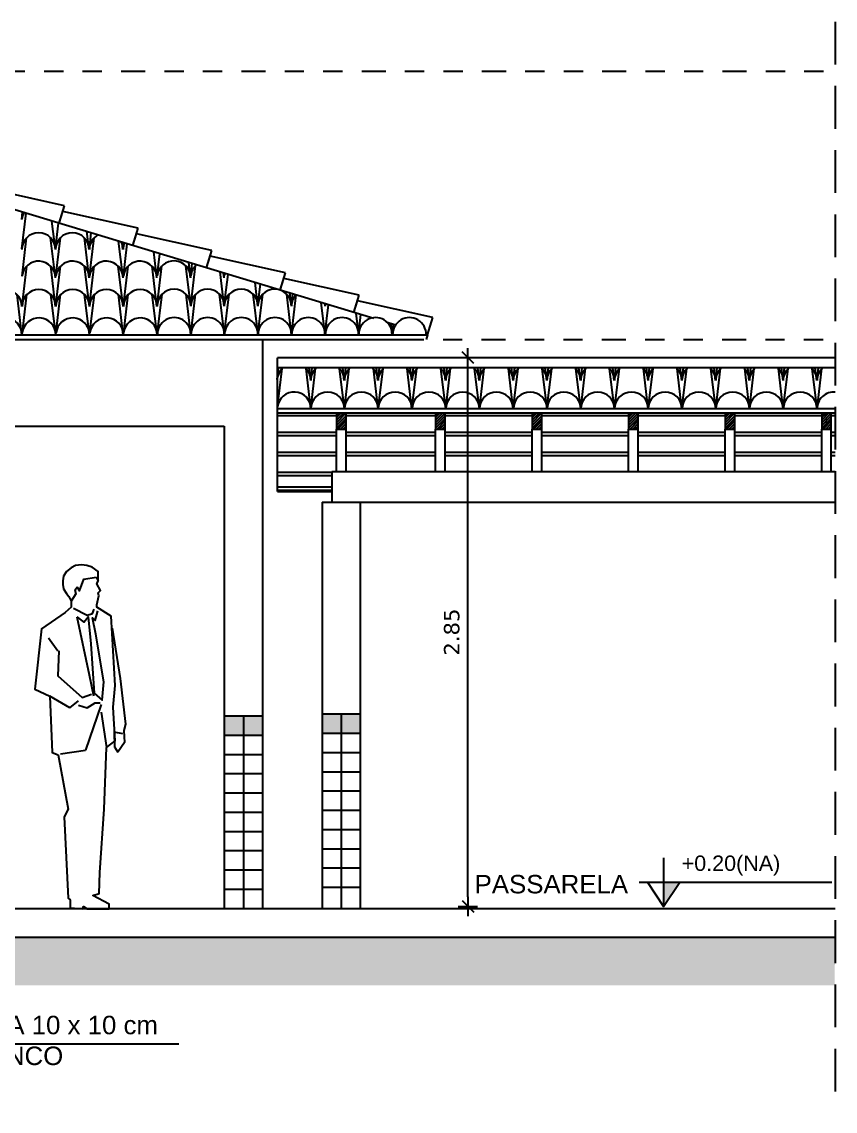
# Model space of a CAD drawing. Extents: x 11 to 195, y 73 to 157.
# Drawn here: x 43.17 to 47.39, y 103.97 to 109.63 of the extents above; entities that cross this region are included whole.
import ezdxf

# ---------------------------------------------------------------- set-up
doc = ezdxf.new("R2010")
doc.units = 0
doc.header["$LTSCALE"] = 0.005
doc.header["$PDMODE"] = 3
for name, pattern in [('C5', [60, 50, -5, 0, -5]), ('HIDDEN', [9.525, 6.35, -3.175]), ('TRAÇO-2PTOS_P', [0.625, 0.25, -0.125, 0, -0.125, 0, -0.125])]:
    doc.linetypes.add(name, pattern=pattern)
doc.layers.get('0').update_dxf_attribs({"linetype": 'CONTINUOUS'})
doc.layers.get('DEFPOINTS').update_dxf_attribs({"linetype": 'CONTINUOUS'})
for name, color, linetype in [('0_HATCH', 1, 'CONTINUOUS'), ('252', 252, 'CONTINUOUS'), ('A-01', 1, 'CONTINUOUS'), ('A-CHAO_FACHADA', 8, 'CONTINUOUS'), ('A-COTAS', 1, 'CONTINUOUS'), ('A-HACHURA', 7, 'CONTINUOUS'), ('ARQ-ALV-ENCOBERTA', 8, 'HIDDEN'), ('ARQ-CTA-1_050', 1, 'CONTINUOUS'), ('ARQ-EXO-1_050', 251, 'C5'), ('ARQ-SMB-1_050', 1, 'CONTINUOUS'), ('ARQ-SMB-1_100', 1, 'CONTINUOUS'), ('ARQ-TXT-1_075', 2, 'CONTINUOUS'), ('BL-AR-TELHA 2', 2, 'CONTINUOUS'), ('EST-MET-VISTA1', 1, 'CONTINUOUS'), ('TELHA', 3, 'CONTINUOUS')]:
    doc.layers.add(name, color=color, linetype=linetype)
doc.styles.add('ESC-50-A20', font='arial.ttf', dxfattribs={"height": 0.1})
doc.styles.add('FNDE Texto Cota 0025', font='verdana.ttf', dxfattribs={"height": 0.04})
doc.styles.add('FNDE Texto Cota 0050', font='verdana.ttf', dxfattribs={"height": 0.08})
doc.dimstyles.new('FNDE 1-0025', dxfattribs={"dimscale": 5, "dimtxt": 0.04, "dimasz": 0.01, "dimexe": 0.15, "dimexo": 0.15, "dimgap": 0.005, "dimtad": 1, "dimzin": 1, "dimdsep": 46, "dimtxsty": 'FNDE Texto Cota 0025', "dimblk": 'tic', "dimcen": 0.015, "dimdle": 0.15, "dimse1": 1, "dimse2": 1, "dimclrd": 251, "dimclre": 251, "dimclrt": 256, "dimaunit": 1, "dimadec": 3, "dimazin": 0, "dimtfac": 1, "dimtix": 1, "dimtmove": 2, "dimatfit": 3, "dimfxl": 0.15, "dimtvp": 1, "dimtolj": 1, "dimtzin": 0, "dimarcsym": 0})
doc.dimstyles.new('FNDE 1-0050', dxfattribs={"dimscale": 5, "dimtxt": 0.08, "dimasz": 0.01, "dimexe": 0.15, "dimexo": 0.15, "dimgap": 0.01, "dimtad": 1, "dimzin": 1, "dimdsep": 46, "dimtxsty": 'FNDE Texto Cota 0050', "dimblk": 'tic', "dimcen": 0.015, "dimdle": 0.15, "dimse1": 1, "dimse2": 1, "dimclrd": 251, "dimclre": 251, "dimclrt": 256, "dimaunit": 1, "dimadec": 3, "dimazin": 0, "dimtfac": 1, "dimtix": 1, "dimtmove": 2, "dimatfit": 3, "dimfxl": 0.15, "dimtvp": 1, "dimtolj": 1, "dimtzin": 0, "dimarcsym": 0})

# ---------------------------------------------------------------- blocks, each defined once
blk = doc.blocks.new('HUM02')
at = {"color": 0, "linetype": 'Continuous'}
blk.add_lwpolyline([(-0.0608, 1.7821), (-0.0843, 1.7704), (-0.1078, 1.7508), (-0.1235, 1.7273), (-0.1274, 1.7038), (-0.1274, 1.6842), (-0.1235, 1.6607), (-0.1078, 1.6372), (-0.096, 1.6215), (-0.0843, 1.598), (-0.0843, 1.5667), (-0.1156, 1.5393), (-0.2371, 1.4531), (-0.2723, 1.1397), (-0.194, 1.1044), (-0.1822, 0.8106), (-0.1509, 0.7989), (-0.1, 0.5168), (-0.1196, 0.4776), (-0.1, 0.0546), (-0.0882, 0.0467), (-0.0882, 0.0036), (-0.0228, 0), (-0.0199, 0.0114), (0, 0), (0.1138, 0), (0.1138, 0.0228), (0.0285, 0.0683), (0.0626, 0.0797), (0.0646, 0.1878), (0.0881, 0.5168), (0.0998, 0.838), (0.1442, 0.8722), (0.1352, 1.0476), (0.1442, 1.16), (0.1233, 1.5197), (0.0489, 1.5667), (0.0489, 1.5784), (0.0606, 1.6254), (0.0567, 1.6411), (0.0685, 1.6529), (0.0489, 1.6881), (0.0567, 1.7038), (0.0567, 1.7508), (0.0567, 1.7508), (0.0254, 1.7743), (-0.002, 1.7821), (-0.0295, 1.786)], close=True, dxfattribs=at)
for points in [[(-0.0652, 1.655), (-0.0529, 1.6706), (-0.0407, 1.6505), (-0.0183, 1.7118), (0.0461, 1.7217)], [(0.0461, 1.7217), (0.0567, 1.7038)], [(-0.0652, 1.655), (-0.0596, 1.635), (-0.0843, 1.598)], [(-0.0718, 1.5604), (0.0002, 1.5244), (0.0272, 1.5334), (0.0362, 1.5559)], [(-0.0538, 1.5154), (-0.0178, 1.4884), (0.0047, 1.5154), (0.0182, 1.376), (0.0362, 1.1196), (0.0767, 1.0836), (0.0857, 1.178), (0.0452, 1.4254), (0.0272, 1.5109), (0.0407, 1.4974), (0.0542, 1.5469)], [(-0.0538, 1.5154), (0.0092, 1.214), (0.0317, 1.1061)], [(0.129, 1.4576), (0.1712, 1.196), (0.1982, 0.9576), (0.1892, 0.9261), (0.1937, 0.8632), (0.1593, 0.8137)], [(-0.2023, 1.4074), (-0.1528, 1.34)], [(-0.1483, 1.34), (-0.1528, 1.2095), (-0.0268, 1.0971), (0.0227, 1.1151)], [(-0.0898, 1.0431), (-0.194, 1.1044)], [(-0.0898, 1.0431), (-0.0448, 1.0791)], [(-0.0448, 1.0566), (0.0002, 1.0431), (0.0407, 1.0701), (0.0677, 1.0701)], [(0.0722, 1.0611), (-0.0088, 0.8227)], [(0.0722, 1.0206), (0.0998, 0.838)], [(0.1847, 0.9081), (0.1397, 0.9171), (0.1421, 0.8404), (0.1593, 0.8137)], [(-0.1393, 0.8047), (-0.0088, 0.8227)]]:
    blk.add_lwpolyline(points, dxfattribs=at)
blk = doc.blocks.new('tic')
at = {"color": 251}
for p, q in [((-1, 0), (1, 0)), ((0, -1), (0, 1))]:
    blk.add_line(p, q, dxfattribs=at)
blk.add_line((-0.6, -0.6), (0.6, 0.6))
blk = doc.blocks.new('FNDE-Nível Corte-1_050')
blk.add_hatch(color=251).paths.add_polyline_path([(140.6568, -0.1868), (140.7408, -0.1868), (140.6568, -0.3128)])
at = {"color": 251}
for p, q in [((140.6568, -0.0608), (140.6568, -0.3128)), ((140.5308, -0.1868), (141.5308, -0.1868))]:
    blk.add_line(p, q, dxfattribs=at)
blk.add_lwpolyline([(140.5728, -0.1868), (140.6568, -0.3128), (140.7408, -0.1868)], dxfattribs=at)
blk = doc.blocks.new('*D101')
at = {"layer": 'ARQ-CTA-1_050', "color": 251, "lineweight": -2, "transparency": 16777216}
blk.add_line((45.486, 105.0883), (45.486, 107.8383), dxfattribs=at)
at = {"layer": 'DEFPOINTS', "color": 0, "transparency": 16777216}
for p in [(44.9281, 107.8883), (45.486, 107.8883), (44.9281, 105.0383)]:
    blk.add_point(p, dxfattribs=at)
at = {"layer": 'ARQ-CTA-1_050', "color": 251, "lineweight": -2, "transparency": 16777216, "xscale": 0.05, "yscale": 0.05, "zscale": 0.05}
for p, rotation in [((45.486, 107.8883), 90), ((45.486, 105.0383), 270)]:
    blk.add_blockref('tic', p, dxfattribs=dict(at, rotation=rotation))
at = {"layer": 'ARQ-CTA-1_050', "transparency": 16777216, "insert": (45.4023, 106.4633), "char_height": 0.08, "attachment_point": 5, "rotation": 90, "style": 'FNDE Texto Cota 0050'}
blk.add_mtext('\\A1;2.85', dxfattribs=at)

msp = doc.modelspace()

# ---------------------------------------------------------------- hatches: boundary and pattern name
at = {"layer": '0_HATCH'}
for points in [[(44.2191, 105.9264), (44.4191, 105.9283), (44.4191, 106.0283), (44.2191, 106.0264)], [(44.7281, 106.0383), (44.9281, 106.0383), (44.9281, 105.9383), (44.7281, 105.9383)]]:
    msp.add_hatch(color=160, dxfattribs=at).paths.add_polyline_path(points)
at = {"layer": 'A-COTAS'}
h = msp.add_hatch(dxfattribs=at)
h.set_pattern_fill('ANSI31', color=252, scale=0.003)
h.set_pattern_definition([(45, (149.473186, 46.386443), (-0.0067351921, 0.0067351921), [])])
h.paths.add_polyline_path([(44.8531, 107.5997), (44.8031, 107.5997), (44.8031, 107.5176), (44.8531, 107.5176)])
h = msp.add_hatch(dxfattribs=at)
h.set_pattern_fill('ANSI31', color=252, scale=0.003)
h.set_pattern_definition([(45, (149.98795, 46.386443), (-0.0067351921, 0.0067351921), [])])
h.paths.add_polyline_path([(45.3679, 107.5997), (45.3179, 107.5997), (45.3179, 107.5176), (45.3679, 107.5176)])
h = msp.add_hatch(dxfattribs=at)
h.set_pattern_fill('ANSI31', color=252, scale=0.003)
h.set_pattern_definition([(45, (150.48955, 46.386443), (-0.0067351921, 0.0067351921), [])])
h.paths.add_polyline_path([(45.8695, 107.5997), (45.8195, 107.5997), (45.8195, 107.5176), (45.8695, 107.5176)])
h = msp.add_hatch(dxfattribs=at)
h.set_pattern_fill('ANSI31', color=252, scale=0.003)
h.set_pattern_definition([(45, (150.99115, 46.386443), (-0.0067351921, 0.0067351921), [])])
h.paths.add_polyline_path([(46.3711, 107.5997), (46.3211, 107.5997), (46.3211, 107.5176), (46.3711, 107.5176)])
h = msp.add_hatch(dxfattribs=at)
h.set_pattern_fill('ANSI31', color=252, scale=0.003)
h.set_pattern_definition([(45, (151.49275, 46.386443), (-0.0067351921, 0.0067351921), [])])
h.paths.add_polyline_path([(46.8727, 107.5997), (46.8227, 107.5997), (46.8227, 107.5176), (46.8727, 107.5176)])
h = msp.add_hatch(dxfattribs=at)
h.set_pattern_fill('ANSI31', color=252, scale=0.003)
h.set_pattern_definition([(45, (151.99435, 46.386443), (-0.0067351921, 0.0067351921), [])])
h.paths.add_polyline_path([(47.3743, 107.5997), (47.3243, 107.5997), (47.3243, 107.5176), (47.3743, 107.5176)])
at = {"layer": 'A-HACHURA'}
msp.add_hatch(color=254, dxfattribs=at).paths.add_polyline_path([(36.7588, 104.8783), (36.7554, 104.6291), (47.3912, 104.6291), (47.3946, 104.8783)])

# ---------------------------------------------------------------- linework, layer by layer
at = {"layer": '252'}
for p, q in [((44.2191, 106.0283), (44.4191, 106.0283)), ((44.3191, 106.0283, -0.039), (44.3191, 105.0283)), ((44.7281, 106.0383), (44.9281, 106.0383)), ((44.8281, 106.0383), (44.8281, 105.0283)), ((44.7281, 105.9383), (44.9281, 105.9383)), ((44.2191, 105.9283), (44.4191, 105.9283)), ((44.2191, 105.8283), (44.4191, 105.8283)), ((44.7281, 105.8383), (44.9281, 105.8383)), ((44.2191, 105.7283), (44.4191, 105.7283)), ((44.7281, 105.7383), (44.9281, 105.7383)), ((44.2191, 105.6283), (44.4191, 105.6283)), ((44.7281, 105.6383), (44.9281, 105.6383)), ((44.7281, 105.5383), (44.9281, 105.5383)), ((44.2191, 105.5283), (44.4191, 105.5283)), ((44.2191, 105.4283), (44.4191, 105.4283)), ((44.7281, 105.4383), (44.9281, 105.4383)), ((44.2191, 105.3283), (44.4191, 105.3283)), ((44.7281, 105.3383), (44.9281, 105.3383)), ((44.2191, 105.2283), (44.4191, 105.2283)), ((44.7281, 105.2383), (44.9281, 105.2383)), ((44.2191, 105.1283), (44.4191, 105.1283)), ((44.7281, 105.1383), (44.9281, 105.1383))]:
    msp.add_line(p, q, dxfattribs=at)
at = {"layer": 'A-01', "color": 3}
for p, q in [((44.9971, 108.0922, -0.1131), (41.2578, 109.2244, -0.1131)), ((45.1097, 108.0581, -0.1131), (45.062, 108.0725, -0.1131)), ((37.2465, 107.9833), (45.2416, 107.9833)), ((44.4191, 107.9833, -0.1152), (44.4191, 105.0283)), ((45.2766, 108.0075, -0.1131), (45.2685, 108.0101, -0.1131)), ((45.2766, 108.0075, -0.1131), (45.2692, 108.0099, -0.1131)), ((45.2765, 108.0075, -0.1131), (45.2692, 107.9833, -0.1131)), ((44.4191, 107.9305, -0.1131), (44.4191, 105.0283)), ((42.8691, 107.5334, -0.1131), (44.2191, 107.5335, -0.1131)), ((44.2191, 107.5335, -0.1131), (44.2191, 105.0283))]:
    msp.add_line(p, q, dxfattribs=at)
at = {"layer": 'A-01'}
for p, q in [((47.3946, 107.8883), (44.4961, 107.8883)), ((44.4961, 107.1943), (44.4961, 107.8883)), ((47.3946, 107.8362), (44.4961, 107.8362)), ((44.4961, 107.5997), (44.4961, 107.6497)), ((47.3946, 107.6227), (44.4961, 107.6227)), ((44.4961, 107.1943), (44.7781, 107.1943))]:
    msp.add_line(p, q, dxfattribs=at)
at = {"layer": 'A-01', "color": 5}
for p, q in [((37.5191, 105.0283), (47.3946, 105.0283)), ((38.1191, 105.0283), (44.3941, 105.0283))]:
    msp.add_line(p, q, dxfattribs=at)
at = {"layer": 'A-01', "color": 6}
msp.add_line((36.7588, 104.8783), (47.3946, 104.8783), dxfattribs=at)
at = {"layer": 'A-CHAO_FACHADA'}
for p, q in [((44.4961, 107.5877), (44.8031, 107.5877)), ((44.8531, 107.5877), (45.3179, 107.5877)), ((45.3679, 107.5877), (45.8195, 107.5877)), ((45.8695, 107.5877), (46.3211, 107.5877)), ((46.3711, 107.5877), (46.8227, 107.5877)), ((46.8727, 107.5877), (47.3243, 107.5877)), ((47.3743, 107.5877), (47.3946, 107.5877)), ((44.4961, 107.5015), (44.8031, 107.5015)), ((44.4961, 107.4842), (44.8031, 107.4842)), ((44.8531, 107.5015), (45.3179, 107.5015)), ((44.8531, 107.4842), (45.3179, 107.4842)), ((45.3679, 107.5015), (45.8195, 107.5015)), ((45.3679, 107.4842), (45.8195, 107.4842)), ((45.8695, 107.5015), (46.3211, 107.5015)), ((45.8695, 107.4842), (46.3211, 107.4842)), ((46.3711, 107.5015), (46.8227, 107.5015)), ((46.3711, 107.4842), (46.8227, 107.4842)), ((46.8727, 107.5015), (47.3243, 107.5015)), ((46.8727, 107.4842), (47.3243, 107.4842)), ((47.3743, 107.5015), (47.3946, 107.5015)), ((47.3743, 107.4842), (47.3946, 107.4842)), ((44.4961, 107.398), (44.8031, 107.398)), ((44.4961, 107.3808), (44.8031, 107.3808)), ((44.8531, 107.398), (45.3179, 107.398)), ((44.8531, 107.3808), (45.3179, 107.3808)), ((45.3679, 107.398), (45.8195, 107.398)), ((45.3679, 107.3808), (45.8195, 107.3808)), ((45.8695, 107.398), (46.3211, 107.398)), ((45.8695, 107.3808), (46.3211, 107.3808)), ((46.3711, 107.398), (46.8227, 107.398)), ((46.3711, 107.3808), (46.8227, 107.3808)), ((46.8727, 107.398), (47.3243, 107.398)), ((46.8727, 107.3808), (47.3243, 107.3808)), ((47.3743, 107.398), (47.3946, 107.398)), ((47.3743, 107.3808), (47.3946, 107.3808)), ((44.4961, 107.2946), (44.7781, 107.2946)), ((44.4961, 107.2773), (44.7781, 107.2773)), ((44.4961, 107.2181), (44.7781, 107.2181)), ((44.4961, 107.2008), (44.7781, 107.2008))]:
    msp.add_line(p, q, dxfattribs=at)
at = {"layer": 'A-COTAS', "color": 5, "linetype": 'HIDDEN', "ltscale": 7}
msp.add_line((47.3946, 109.6334, -0.1131), (47.3946, 103.9746, -1.8963), dxfattribs=at)
at = {"layer": 'ARQ-ALV-ENCOBERTA', "linetype": 'TRAÇO-2PTOS_P', "ltscale": 15}
for p, q in [((37.5191, 105.0283), (47.3946, 105.0283)), ((36.7588, 104.8783), (47.3946, 104.8783))]:
    msp.add_line(p, q, dxfattribs=at)
at = {"layer": 'ARQ-EXO-1_050', "color": 252, "linetype": 'TRAÇO-2PTOS_P', "ltscale": 100}
for p, q in [((36.8091, 109.3762), (47.3946, 109.3762)), ((36.8069, 107.9833, 0.3555), (47.3946, 107.9833, 0.0118)), ((36.8069, 105.0283, 0.3555), (47.3946, 105.0283, 0.0118))]:
    msp.add_line(p, q, dxfattribs=at)
at = {"layer": 'BL-AR-TELHA 2'}
for p, q in [((43.1678, 108.6072, -0.1131), (43.1724, 108.6447, -0.1131)), ((43.1678, 108.4549, -0.1131), (43.19, 108.6393, -0.1131)), ((43.3423, 108.4502, -0.1131), (43.3244, 108.5986, -0.1131)), ((43.3434, 108.4549, -0.1131), (43.3594, 108.588, -0.1131)), ((43.5178, 108.4502, -0.1131), (43.5066, 108.5435, -0.1131)), ((43.519, 108.4549, -0.1131), (43.5288, 108.5367, -0.1131)), ((43.169, 108.3121, -0.1131), (43.193, 108.5116, -0.1131)), ((43.3428, 108.3026, -0.1131), (43.3177, 108.5116, -0.1131)), ((43.3446, 108.3121, -0.1131), (43.3686, 108.5116, -0.1131)), ((43.5184, 108.3026, -0.1131), (43.4933, 108.5116, -0.1131)), ((43.5201, 108.3121, -0.1131), (43.5441, 108.5116, -0.1131)), ((43.694, 108.3026, -0.1131), (43.671, 108.4937, -0.1131)), ((43.6934, 108.4502, -0.1131), (43.6888, 108.4883, -0.1131)), ((43.6946, 108.4549, -0.1131), (43.6982, 108.4855, -0.1131)), ((43.6957, 108.3121, -0.1131), (43.7159, 108.4801, -0.1131)), ((43.8696, 108.3026, -0.1131), (43.8532, 108.4385, -0.1131)), ((43.8715, 108.3137, -0.1131), (43.8853, 108.4288, -0.1131)), ((44.0453, 108.3042, -0.1131), (44.0358, 108.3832, -0.1131)), ((44.0459, 108.3137, -0.1131), (44.0536, 108.3779, -0.1131)), ((43.169, 108.1598, -0.1131), (43.1936, 108.364, -0.1131)), ((43.3434, 108.1551, -0.1131), (43.3183, 108.364, -0.1131)), ((43.3446, 108.1598, -0.1131), (43.3691, 108.364, -0.1131)), ((43.519, 108.1551, -0.1131), (43.4938, 108.364, -0.1131)), ((43.5201, 108.1598, -0.1131), (43.5447, 108.364, -0.1131)), ((43.6946, 108.1551, -0.1131), (43.6694, 108.364, -0.1131)), ((43.6957, 108.1598, -0.1131), (43.7203, 108.364, -0.1131)), ((43.8701, 108.1551, -0.1131), (43.845, 108.364, -0.1131)), ((43.8715, 108.1614, -0.1131), (43.896, 108.3656, -0.1131)), ((44.0459, 108.1567, -0.1131), (44.0207, 108.3656, -0.1131)), ((44.0459, 108.1614, -0.1131), (44.0704, 108.3656, -0.1131)), ((44.2203, 108.1567, -0.1131), (44.199, 108.3338, -0.1131)), ((44.2197, 108.3042, -0.1131), (44.2168, 108.3284, -0.1131)), ((44.2203, 108.3137, -0.1131), (44.2219, 108.3269, -0.1131)), ((44.2203, 108.1614, -0.1131), (44.2396, 108.3215, -0.1131)), ((44.3947, 108.1567, -0.1131), (44.38, 108.279, -0.1131)), ((44.3947, 108.1614, -0.1131), (44.4078, 108.2706, -0.1131)), ((43.1684, 108.0075, -0.1131), (43.1433, 108.2165, -0.1131)), ((43.169, 108.0075, -0.1131), (43.1941, 108.2165, -0.1131)), ((43.344, 108.0075, -0.1131), (43.3188, 108.2165, -0.1131)), ((43.3446, 108.0075, -0.1131), (43.3697, 108.2165, -0.1131)), ((43.5196, 108.0075, -0.1131), (43.4944, 108.2165, -0.1131)), ((43.5201, 108.0075, -0.1131), (43.5453, 108.2165, -0.1131)), ((43.6951, 108.0075, -0.1131), (43.67, 108.2165, -0.1131)), ((43.6957, 108.0075, -0.1131), (43.7208, 108.2165, -0.1131)), ((43.8707, 108.0075, -0.1131), (43.8455, 108.2165, -0.1131)), ((43.8713, 108.0075, -0.1131), (43.8966, 108.2181, -0.1131)), ((44.0466, 108.0075, -0.1131), (44.0213, 108.2181, -0.1131)), ((44.0457, 108.0075, -0.1131), (44.071, 108.2181, -0.1131)), ((44.2211, 108.0075, -0.1131), (44.1957, 108.2181, -0.1131)), ((44.2201, 108.0075, -0.1131), (44.2454, 108.2181, -0.1131)), ((44.3955, 108.0075, -0.1131), (44.3701, 108.2181, -0.1131)), ((44.3945, 108.0075, -0.1131), (44.4198, 108.2181, -0.1131)), ((44.5699, 108.0075, -0.1131), (44.5445, 108.2181, -0.1131)), ((44.5691, 108.1567, -0.1131), (44.561, 108.2242, -0.1131)), ((44.5689, 108.0075, -0.1131), (44.5938, 108.2143, -0.1131)), ((44.5691, 108.1614, -0.1131), (44.5761, 108.2196, -0.1131)), ((44.7443, 108.0075, -0.1131), (44.7241, 108.1748, -0.1131)), ((44.7435, 108.1567, -0.1131), (44.742, 108.1694, -0.1131)), ((44.7433, 108.0075, -0.1131), (44.7621, 108.1633, -0.1131)), ((44.7435, 108.1614, -0.1131), (44.7444, 108.1687, -0.1131)), ((44.9187, 108.0075, -0.1131), (44.9052, 108.12, -0.1131)), ((44.9177, 108.0075, -0.1131), (44.9304, 108.1124, -0.1131)), ((45.0931, 108.0075, -0.1131), (45.0858, 108.0684, -0.1131)), ((45.0935, 108.0075, -0.1131), (45.1002, 108.0638, -0.1131)), ((44.4949, 107.775), (44.5023, 107.8362)), ((44.4961, 107.6322), (44.5201, 107.8317)), ((44.6699, 107.6227), (44.6448, 107.8317)), ((44.6693, 107.7703), (44.6614, 107.8362)), ((44.6693, 107.775), (44.6767, 107.8362)), ((44.6693, 107.6227), (44.6945, 107.8317)), ((44.8443, 107.6227), (44.8192, 107.8317)), ((44.8438, 107.7703), (44.8358, 107.8362)), ((44.8443, 107.775), (44.8517, 107.8362)), ((44.8443, 107.6227), (44.8695, 107.8317)), ((45.0199, 107.6227), (44.9948, 107.8317)), ((45.0188, 107.7703), (45.0108, 107.8362)), ((45.0199, 107.775), (45.0273, 107.8362)), ((45.0199, 107.6227), (45.0451, 107.8317)), ((45.1955, 107.6227), (45.1703, 107.8317)), ((45.1943, 107.7703), (45.1864, 107.8362)), ((45.1955, 107.775), (45.2029, 107.8362)), ((45.1955, 107.6227), (45.2206, 107.8317)), ((45.3711, 107.6227), (45.3459, 107.8317)), ((45.3699, 107.7703), (45.362, 107.8362)), ((45.3705, 107.775), (45.3779, 107.8362)), ((45.3705, 107.6227), (45.3956, 107.8317)), ((45.5461, 107.6227), (45.5209, 107.8317)), ((45.5449, 107.7703), (45.537, 107.8362)), ((45.5461, 107.775), (45.5534, 107.8362)), ((45.5461, 107.6227), (45.5712, 107.8317)), ((45.7216, 107.6227), (45.6965, 107.8317)), ((45.7205, 107.7703), (45.7125, 107.8362)), ((45.7216, 107.775), (45.729, 107.8362)), ((45.7216, 107.6227), (45.7468, 107.8317)), ((45.8972, 107.6227), (45.872, 107.8317)), ((45.8961, 107.7703), (45.8881, 107.8362)), ((45.8966, 107.775), (45.904, 107.8362)), ((45.8966, 107.6227), (45.9218, 107.8317)), ((46.0722, 107.6227), (46.047, 107.8317)), ((46.0711, 107.7703), (46.0631, 107.8362)), ((46.0722, 107.775), (46.0796, 107.8362)), ((46.0722, 107.6227), (46.0973, 107.8317)), ((46.2478, 107.6227), (46.2226, 107.8317)), ((46.2466, 107.7703), (46.2387, 107.8362)), ((46.2478, 107.775), (46.2551, 107.8362)), ((46.2478, 107.6227), (46.2729, 107.8317)), ((46.4233, 107.6227), (46.3982, 107.8317)), ((46.4222, 107.7703), (46.4143, 107.8362)), ((46.4228, 107.775), (46.4301, 107.8362)), ((46.4228, 107.6227), (46.4479, 107.8317)), ((46.5983, 107.6227), (46.5732, 107.8317)), ((46.5972, 107.7703), (46.5893, 107.8362)), ((46.5983, 107.775), (46.6057, 107.8362)), ((46.5983, 107.6227), (46.6235, 107.8317)), ((46.7739, 107.6227), (46.7488, 107.8317)), ((46.7728, 107.7703), (46.7648, 107.8362)), ((46.7739, 107.775), (46.7813, 107.8362)), ((46.7739, 107.6227), (46.7991, 107.8317)), ((46.9495, 107.6227), (46.9243, 107.8317)), ((46.9483, 107.7703), (46.9404, 107.8362)), ((46.9483, 107.7703), (46.9404, 107.8362)), ((46.9489, 107.6227), (46.9741, 107.8317)), ((46.9495, 107.775), (46.9568, 107.8362)), ((47.1245, 107.6227), (47.0993, 107.8317)), ((47.1239, 107.7703), (47.116, 107.8362)), ((47.1245, 107.775), (47.1318, 107.8362)), ((47.1245, 107.6227), (47.1496, 107.8317)), ((47.3, 107.6227), (47.2749, 107.8317)), ((47.2989, 107.7703), (47.291, 107.8362)), ((47.3, 107.775), (47.3074, 107.8362)), ((47.3, 107.6227), (47.3252, 107.8317))]:
    msp.add_line(p, q, dxfattribs=at)
for centre, radius, start, end in [((43.2548, 108.5977, -0.1131), 0.0875, 149.2384, 173.4581), ((43.2553, 108.4502, -0.1131), 0.0875, 0, 180), ((43.4309, 108.4502, -0.1131), 0.0875, 0, 180), ((43.6065, 108.4502, -0.1131), 0.0875, 119.5593, 180), ((43.6065, 108.4502, -0.1131), 0.0875, 0, 26.7493), ((43.7821, 108.4502, -0.1131), 0.0875, 156.9497, 180), ((43.2559, 108.3026, -0.1131), 0.0875, 0, 173.4581), ((43.4315, 108.3026, -0.1131), 0.0875, 0, 173.4581), ((43.6071, 108.3026, -0.1131), 0.0875, 0, 173.4581), ((43.7826, 108.3026, -0.1131), 0.0875, 0, 173.4581), ((43.9584, 108.3042, -0.1131), 0.0875, 0, 173.4581), ((44.1328, 108.3042, -0.1131), 0.0875, 130.2477, 173.4581), ((44.1328, 108.3042, -0.1131), 0.0875, 0, 16.0608), ((44.3072, 108.3042, -0.1131), 0.0875, 165.124, 173.4581), ((43.0809, 108.1551, -0.1131), 0.0875, 0, 180), ((43.2565, 108.1551, -0.1131), 0.0875, 0, 180), ((43.4321, 108.1551, -0.1131), 0.0875, 0, 180), ((43.6076, 108.1551, -0.1131), 0.0875, 0, 180), ((43.7832, 108.1551, -0.1131), 0.0875, 0, 180), ((43.959, 108.1567, -0.1131), 0.0875, 0, 180), ((44.1334, 108.1567, -0.1131), 0.0875, 0, 180), ((44.3078, 108.1567, -0.1131), 0.0875, 0, 180), ((44.4822, 108.1567, -0.1131), 0.0875, 0, 180), ((44.6566, 108.1567, -0.1131), 0.0875, 138.1707, 180), ((44.6566, 108.1567, -0.1131), 0.0875, 0, 8.1379), ((44.831, 108.1567, -0.1131), 0.0875, 172.0876, 180), ((43.0815, 108.0075, -0.1131), 0.0875, 0, 173.4581), ((43.2571, 108.0075, -0.1131), 0.0875, 0, 173.4581), ((43.4326, 108.0075, -0.1131), 0.0875, 0, 173.4581), ((43.6082, 108.0075, -0.1131), 0.0875, 0, 173.4581), ((43.7838, 108.0075, -0.1131), 0.0875, 0, 173.4581), ((43.9598, 108.0094, -0.1131), 0.0872, 358.8033, 181.1967), ((44.1342, 108.0094, -0.1131), 0.0872, 358.8033, 181.1967), ((44.3086, 108.0094, -0.1131), 0.0872, 358.8033, 181.1967), ((44.483, 108.0094, -0.1131), 0.0872, 358.8033, 181.1967), ((44.6574, 108.0094, -0.1131), 0.0872, 358.8033, 181.1967), ((44.8319, 108.0094, -0.1131), 0.0872, 358.8033, 181.1967), ((45.0063, 108.0094, -0.1131), 0.0872, 358.8033, 181.1967), ((45.182, 108.0094, -0.1131), 0.0872, 358.8033, 181.1967), ((44.5824, 107.7703), 0.0875, 131.0952, 180), ((44.5824, 107.7703), 0.0875, 0, 48.9048), ((44.7568, 107.7703), 0.0875, 131.0952, 180), ((44.7568, 107.7703), 0.0875, 0, 48.9048), ((44.9318, 107.7703), 0.0875, 131.0952, 180), ((44.9318, 107.7703), 0.0875, 0, 48.9048), ((45.1074, 107.7703), 0.0875, 131.0952, 180), ((45.1074, 107.7703), 0.0875, 0, 48.9048), ((45.283, 107.7703), 0.0875, 131.0952, 180), ((45.283, 107.7703), 0.0875, 0, 48.9048), ((45.458, 107.7703), 0.0875, 131.0952, 180), ((45.458, 107.7703), 0.0875, 0, 48.9048), ((45.6336, 107.7703), 0.0875, 131.0952, 180), ((45.6336, 107.7703), 0.0875, 0, 48.9048), ((45.8091, 107.7703), 0.0875, 131.0952, 180), ((45.8091, 107.7703), 0.0875, 0, 48.9048), ((45.9841, 107.7703), 0.0875, 131.0952, 180), ((45.9841, 107.7703), 0.0875, 0, 48.9048), ((46.1597, 107.7703), 0.0875, 131.0952, 180), ((46.1597, 107.7703), 0.0875, 0, 48.9048), ((46.3353, 107.7703), 0.0875, 131.0952, 180), ((46.3353, 107.7703), 0.0875, 0, 48.9048), ((46.5103, 107.7703), 0.0875, 131.0952, 180), ((46.5103, 107.7703), 0.0875, 0, 48.9048), ((46.6858, 107.7703), 0.0875, 131.0952, 180), ((46.6858, 107.7703), 0.0875, 0, 48.9048), ((46.8614, 107.7703), 0.0875, 131.0952, 180), ((46.8614, 107.7703), 0.0875, 0, 48.9048), ((46.8614, 107.7703), 0.0875, 0, 48.9048), ((47.037, 107.7703), 0.0875, 131.0952, 180), ((47.037, 107.7703), 0.0875, 0, 48.9048), ((47.212, 107.7703), 0.0875, 131.0952, 180), ((47.212, 107.7703), 0.0875, 0, 48.9048), ((47.3875, 107.7703), 0.0875, 131.0952, 180), ((44.583, 107.6227), 0.0875, 0, 173.4581), ((44.7574, 107.6227), 0.0875, 0, 180), ((44.9324, 107.6227), 0.0875, 0, 180), ((45.108, 107.6227), 0.0875, 0, 180), ((45.2836, 107.6227), 0.0875, 0, 180), ((45.4586, 107.6227), 0.0875, 0, 180), ((45.6341, 107.6227), 0.0875, 0, 180), ((45.8097, 107.6227), 0.0875, 0, 180), ((45.9847, 107.6227), 0.0875, 0, 180), ((46.1603, 107.6227), 0.0875, 0, 180), ((46.3358, 107.6227), 0.0875, 0, 180), ((46.5108, 107.6227), 0.0875, 0, 180), ((46.6864, 107.6227), 0.0875, 0, 180), ((46.862, 107.6227), 0.0875, 0, 180), ((47.037, 107.6227), 0.0875, 0, 180), ((47.2125, 107.6227), 0.0875, 0, 180), ((47.3881, 107.6227), 0.0875, 85.7287, 180)]:
    msp.add_arc(centre, radius, start, end, dxfattribs=at)
at = {"layer": 'EST-MET-VISTA1'}
for p, q in [((47.3946, 107.5997), (44.4961, 107.5997)), ((44.8031, 107.298), (44.8031, 107.5176)), ((44.8531, 107.298), (44.8531, 107.5176)), ((45.3179, 107.298), (45.3179, 107.5176)), ((45.3679, 107.298), (45.3679, 107.5176)), ((45.8195, 107.298), (45.8195, 107.5176)), ((45.8695, 107.298), (45.8695, 107.5176)), ((46.3211, 107.298), (46.3211, 107.5176)), ((46.3711, 107.298), (46.3711, 107.5176)), ((46.8227, 107.298), (46.8227, 107.5176)), ((46.8727, 107.298), (46.8727, 107.5176)), ((47.3243, 107.298), (47.3243, 107.5176)), ((47.3743, 107.298), (47.3743, 107.5176)), ((44.7781, 107.298), (44.7781, 107.138)), ((44.7781, 107.298), (47.3946, 107.298)), ((44.9281, 107.138), (47.3946, 107.138))]:
    msp.add_line(p, q, dxfattribs=at)
at = {"layer": 'EST-MET-VISTA1', "color": 2}
for p, q in [((44.7281, 107.138), (44.9281, 107.138)), ((44.7281, 107.138), (44.7281, 105.0283)), ((44.9281, 105.0283), (44.9281, 107.138))]:
    msp.add_line(p, q, dxfattribs=at)
for points in [[(44.8531, 107.5997), (44.8031, 107.5997), (44.8031, 107.5176), (44.8531, 107.5176)], [(45.3679, 107.5997), (45.3179, 107.5997), (45.3179, 107.5176), (45.3679, 107.5176)], [(45.8695, 107.5997), (45.8195, 107.5997), (45.8195, 107.5176), (45.8695, 107.5176)], [(46.3711, 107.5997), (46.3211, 107.5997), (46.3211, 107.5176), (46.3711, 107.5176)], [(46.8727, 107.5997), (46.8227, 107.5997), (46.8227, 107.5176), (46.8727, 107.5176)], [(47.3743, 107.5997), (47.3243, 107.5997), (47.3243, 107.5176), (47.3743, 107.5176)]]:
    msp.add_lwpolyline(points, close=True, dxfattribs=at)
at = {"layer": 'TELHA'}
for p, q in [((43.3896, 108.677, -0.1131), (42.9981, 108.7643, -0.1131)), ((43.3625, 108.5875, -0.1131), (43.3896, 108.677, -0.1131)), ((43.3625, 108.5875, -0.1131), (43.3809, 108.6482, -0.1131)), ((43.7724, 108.5609, -0.1131), (43.3809, 108.6482, -0.1131)), ((43.7453, 108.4715, -0.1131), (43.7724, 108.5609, -0.1131)), ((43.7453, 108.4715, -0.1131), (43.7637, 108.5322, -0.1131)), ((44.1552, 108.4449, -0.1131), (43.7637, 108.5322, -0.1131)), ((44.1281, 108.3555, -0.1131), (44.1552, 108.4449, -0.1131)), ((44.1281, 108.3555, -0.1131), (44.1465, 108.4162, -0.1131)), ((44.538, 108.3289, -0.1131), (44.1465, 108.4162, -0.1131)), ((44.5109, 108.2395, -0.1131), (44.538, 108.3289, -0.1131)), ((44.5109, 108.2395, -0.1131), (44.5293, 108.3002, -0.1131)), ((44.9208, 108.2129, -0.1131), (44.5293, 108.3002, -0.1131)), ((44.8937, 108.1235, -0.1131), (44.9208, 108.2129, -0.1131)), ((44.8937, 108.1235, -0.1131), (44.9121, 108.1842, -0.1131)), ((45.3036, 108.0969, -0.1131), (44.9121, 108.1842, -0.1131)), ((45.2765, 108.0075, -0.1131), (45.3036, 108.0969, -0.1131)), ((37.2365, 108.0075, -0.1131), (45.2766, 108.0075, -0.1131))]:
    msp.add_line(p, q, dxfattribs=at)

# ---------------------------------------------------------------- block references
at = {"layer": 'A-01', "color": 2}
msp.add_blockref('HUM02', (43.5082, 105.0266, 1.8897), dxfattribs=at)
at = {"layer": 'ARQ-SMB-1_050'}
msp.add_blockref('FNDE-Nível Corte-1_050', (-94.1544, 105.3511), dxfattribs=at)

# ---------------------------------------------------------------- texts
at = {"layer": 'ARQ-SMB-1_050', "style": 'ESC-50-A20'}
msp.add_attdef('+0.20(NA)', (46.5968, 105.2228), 'NA', height=0.08, dxfattribs=at)
at = {"layer": 'ARQ-TXT-1_075', "insert": (45.5209, 105.202), "char_height": 0.096, "attachment_point": 1, "style": 'ESC-50-A20'}
msp.add_mtext_dynamic_manual_height_columns('PASSARELA', width=1.144669, gutter_width=0.5, heights=[0], dxfattribs=at)
at = {"layer": 'ARQ-TXT-1_075', "insert": (42.4744, 104.4703), "char_height": 0.096, "width": 1.944426, "attachment_point": 1, "style": 'ESC-50-A20'}
msp.add_mtext('CERÂMICA 10 x 10 cm       COR BRANCO', dxfattribs=at)

# ---------------------------------------------------------------- dimensions: what is measured, and where the dimension line sits
at = {"layer": 'ARQ-CTA-1_050'}
dim = msp.add_linear_dim(base=(45.486, 107.8883), p1=(44.9281, 105.0383), p2=(44.9281, 107.8883), angle=90, dimstyle='FNDE 1-0050', override={"dimtad": 0}, dxfattribs=at)
dim.commit()
dim.dimension.update_dxf_attribs({"geometry": '*D101', "text_midpoint": (45.4023, 106.4633)})

# ---------------------------------------------------------------- leaders
at = {"layer": 'ARQ-SMB-1_100'}
msp.add_leader([(42.3679, 105.406), (42.3679, 104.3241), (43.9832, 104.3241)], dimstyle='FNDE 1-0025', override={"dimtad": 0, "dimfxl": 0.025, "dimarcsym": 1}, dxfattribs=at)

doc.saveas('drawing.dxf')
